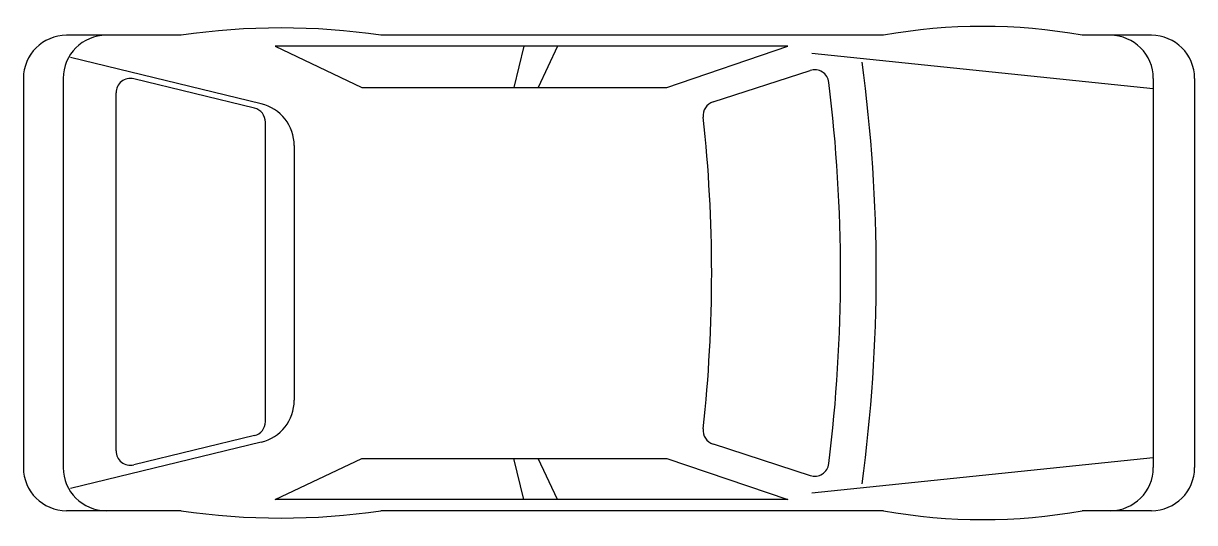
# Model space of a CAD drawing. Extents: x 3.08 to 7.23, y -4.38 to -2.61.
import ezdxf

# ---------------------------------------------------------------- set-up
doc = ezdxf.new("R2010")
doc.units = 0
doc.header["$MEASUREMENT"] = 0
doc.layers.get('0').update_dxf_attribs({"linetype": 'CONTINUOUS'})

# ---------------------------------------------------------------- blocks, each defined once
blk = doc.blocks.new('CARR-P2')
for p, q in [((-3.5856, 0.8408), (-3.9911, 0.8408)), ((-1.1008, 0.8408), (-2.8787, 0.8408)), ((-0.1524, 0.8408), (-0.3981, 0.8408)), ((-1.4385, 0.8018), (-3.2528, 0.8018)), ((-3.2528, 0.8018), (-2.9465, 0.6566)), ((-2.3726, 0.8018), (-2.4087, 0.6566)), ((-2.2542, 0.8018), (-2.3224, 0.6566)), ((-1.8671, 0.6566), (-1.4385, 0.8018)), ((-3.3019, 0.5985), (-3.977, 0.7623)), ((-1.3546, 0.7771), (-0.1461, 0.6531)), ((-1.7036, 0.6049), (-1.3599, 0.7164)), ((-4.1435, 0.6884), (-4.1435, -0.6884)), ((-4.0028, 0.6884), (-4.0028, -0.6884)), ((-3.3261, 0.583), (-3.7531, 0.6866)), ((-0.1461, 0.6884), (-0.1461, -0.6884)), ((0, 0.6884), (0, -0.6884)), ((-3.8159, -0.6294), (-3.8159, 0.6373)), ((-2.9465, 0.6566), (-1.8671, 0.6566)), ((-3.2873, -0.5258), (-3.2873, 0.5337)), ((-3.1854, 0.4504), (-3.1854, -0.4504)), ((-3.3261, -0.5751), (-3.7531, -0.6787)), ((-3.3019, -0.5985), (-3.977, -0.7623)), ((-1.7036, -0.6049), (-1.3599, -0.7164)), ((-3.2528, -0.8018), (-2.9465, -0.6566)), ((-2.9465, -0.6566), (-1.8671, -0.6566)), ((-2.3726, -0.8018), (-2.4087, -0.6566)), ((-2.2542, -0.8018), (-2.3224, -0.6566)), ((-1.8671, -0.6566), (-1.4385, -0.8018)), ((-1.3546, -0.7771), (-0.1461, -0.6531)), ((-1.4385, -0.8018), (-3.2528, -0.8018)), ((-3.5856, -0.8408), (-3.9911, -0.8408)), ((-1.1008, -0.8408), (-2.8787, -0.8408)), ((-0.1524, -0.8408), (-0.3981, -0.8408))]:
    blk.add_line(p, q)
for centre, radius, start, end in [((-0.7495, -1.1028), 1.9751, 79.7542, 100.2458), ((-3.9911, 0.6884), 0.1524, 90, 180), ((-3.8504, 0.6884), 0.1524, 90, 180), ((-3.2322, -1.547), 2.4138, 81.5799, 98.4201), ((-0.2985, 0.6884), 0.1524, 0, 90), ((-0.1524, 0.6884), 0.1524, 0, 90), ((-6.7449, 0), 5.6186, 352.3694, 7.6306), ((-1.3442, 0.6681), 0.0508, 6.9939, 107.9636), ((-3.7651, 0.6373), 0.0508, 76.3617, 180), ((-6.7899, 0), 5.5373, 353.0061, 6.9939), ((-3.3381, 0.5337), 0.0508, 0, 76.3617), ((-3.3378, 0.4504), 0.1524, 0, 76.3617), ((-1.688, 0.5566), 0.0508, 107.9636, 186.2262), ((-6.7899, 0), 5.0814, 353.7738, 6.2262), ((-3.3378, -0.4504), 0.1524, 283.6383, 360), ((-3.3381, -0.5258), 0.0508, 283.6383, 360), ((-1.688, -0.5566), 0.0508, 173.7738, 252.0364), ((-3.7651, -0.6294), 0.0508, 180, 283.6383), ((-3.9911, -0.6884), 0.1524, 180, 270), ((-3.8504, -0.6884), 0.1524, 180, 270), ((-1.3442, -0.6681), 0.0508, 252.0364, 353.0061), ((-0.2985, -0.6884), 0.1524, 270, 360), ((-0.1524, -0.6884), 0.1524, 270, 360), ((-3.2322, 1.547), 2.4138, 261.5799, 278.4201), ((-0.7495, 1.1028), 1.9751, 259.7542, 280.2458)]:
    blk.add_arc(centre, radius, start, end)

msp = doc.modelspace()

# ---------------------------------------------------------------- block references
msp.add_blockref('CARR-P2', (7.2265, -3.4971))

doc.saveas('drawing.dxf')
